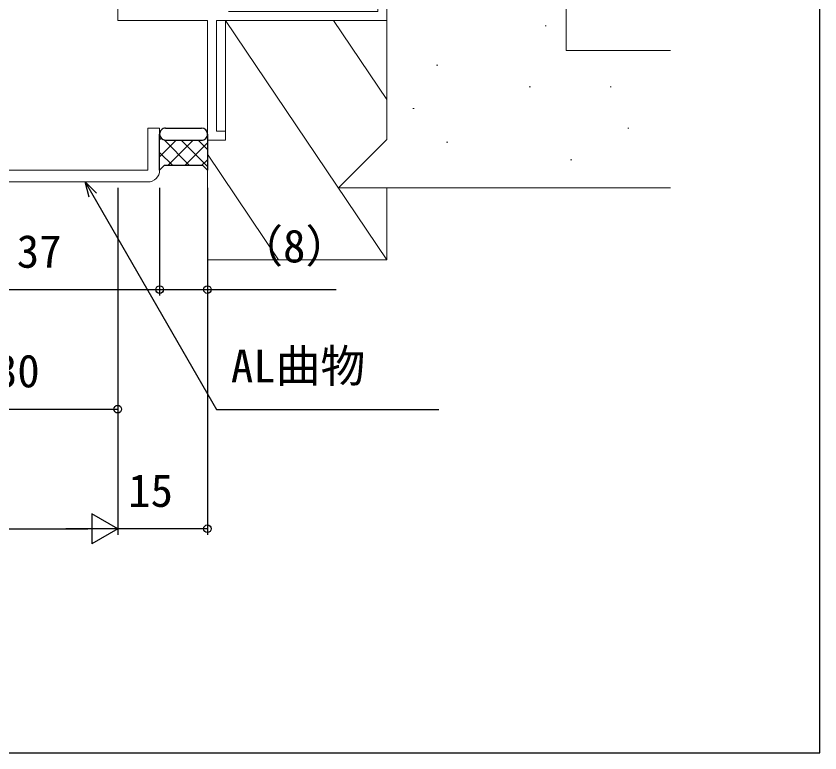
# Model space of a CAD drawing. Units: millimetres, scale not verified. Extents: x -437 to 438, y -281 to 278.
# Drawn here: x 303.8 to 438.2, y -281 to -157.8 of the extents above; entities that cross this region are included whole.
import ezdxf
from ezdxf.enums import TextEntityAlignment as Align

# ---------------------------------------------------------------- set-up
doc = ezdxf.new("R2010")
doc.units = ezdxf.units.MM
doc.header["$LTSCALE"] = 2
doc.layers.add('0-3_YKK_11', color=7, linetype='Continuous', lineweight=18)
doc.layers.add('0-9_YSS_K', color=3, linetype='Continuous', lineweight=18)
for name, color, linetype in [('0-5_YKK_13', 4, 'Continuous'), ('0-7_YKK_D', 6, 'Continuous'), ('0-8_YKK_ZWAK', 7, 'Continuous')]:
    doc.layers.add(name, color=color, linetype=linetype)
doc.styles.add('ＭＳ ゴシック', font='')
doc.styles.get('ＭＳ ゴシック').set_extended_font_data('MS Gothic')

msp = doc.modelspace()

# ---------------------------------------------------------------- linework, layer by layer
at = {"layer": '0-3_YKK_11', "color": 4}
msp.add_lwpolyline([(339.279, -100), (364.279, -100), (364.279, -104.5), (365.779, -104.5), (365.779, -98.5), (335.779, -98.5), (335.779, -137), (320.779, -137), (320.779, -158.5), (335.779, -158.5), (335.779, -178.5), (338.779, -178.5), (338.779, -177), (337.279, -177), (337.279, -158.5), (365.779, -158.5), (365.779, -152.5), (364.279, -152.5), (364.279, -157), (339.279, -157)], dxfattribs=at)
at = {"layer": '0-5_YKK_13'}
for p, q in [((328.782, -176.5), (334.781, -176.5)), ((327.782, -177.731), (327.819, -177.768)), ((328.056, -178.187), (327.782, -178.461)), ((330.571, -178.5), (327.782, -181.289)), ((328.514, -178.464), (332.801, -182.75)), ((328.782, -178.5), (334.781, -178.5)), ((333.4, -178.5), (329.15, -182.75)), ((331.379, -178.5), (335.781, -182.902)), ((334.208, -178.5), (335.781, -180.074)), ((335.781, -178.947), (331.978, -182.75)), ((327.782, -180.56), (329.973, -182.75)), ((335.781, -181.775), (334.806, -182.75)), ((327.782, -183.388), (327.838, -183.444))]:
    msp.add_line(p, q, dxfattribs=at)
for points in [[(335.781, -183.5), (335.031, -182.75), (328.532, -182.75), (327.782, -183.5), (327.782, -177.5)], [(335.781, -177.5), (335.781, -183.5), (335.031, -182.75), (328.532, -182.75), (327.782, -183.5)]]:
    msp.add_lwpolyline(points, dxfattribs=at)
for centre, start, end in [((328.782, -177.5), 89.99999, 180), ((334.781, -177.5), 0, 89.99999), ((328.782, -177.5), 180, 269.99999), ((334.781, -177.5), 269.99999, 0), ((334.781, -177.5), 269.99999, 0)]:
    msp.add_arc(centre, 1, start, end, dxfattribs=at)
at = {"layer": '0-7_YKK_D'}
for p, q in [((320.781, -186.5), (320.781, -244.5)), ((320.781, -186.5), (320.781, -224.5)), ((320.781, -186.5), (320.781, -244.5)), ((327.785, -186.5), (327.785, -204.5)), ((327.785, -186.5), (327.785, -204.5)), ((335.781, -186.5), (335.781, -204.5)), ((335.781, -186.5), (335.781, -244.5)), ((290.785, -203.5), (327.785, -203.5)), ((290.785, -223.5), (320.781, -223.5)), ((320.781, -243.5), (316.451, -241)), ((316.451, -241), (316.451, -246)), ((7.786, -243.5), (315.781, -243.5)), ((320.781, -243.5), (312.121, -243.5)), ((320.781, -243.5), (316.451, -246)), ((335.781, -243.5), (320.781, -243.5))]:
    msp.add_line(p, q, dxfattribs=at)
for points in [[(316.018, -188.05), (315.336, -185.5), (317.202, -187.368)], [(315.336, -185.5), (316.61, -187.709), (337.275, -223.535), (374.49, -223.535)], [(327.785, -203.5), (335.781, -203.5), (357.282, -203.5)]]:
    msp.add_lwpolyline(points, dxfattribs=at)
for centre in [(327.785, -203.5), (327.785, -203.5), (335.781, -203.5), (320.781, -223.5), (335.781, -243.5)]:
    msp.add_circle(centre, 0.637, dxfattribs=at)
at = {"layer": '0-8_YKK_ZWAK'}
msp.add_lwpolyline([(-436.8, -281), (438.2, -281), (438.2, 244)], dxfattribs=at)
at = {"layer": '0-9_YSS_K'}
for p, q in [((395.779, -163.5), (395.779, -43.5)), ((338.779, -158.5), (365.779, -198.5)), ((365.779, -158.5), (338.779, -158.5)), ((356.876, -158.5), (365.779, -171.689)), ((365.779, -178.4), (365.779, -158.5)), ((392.229, -159.382), (392.429, -159.382)), ((395.779, -163.5), (413.2, -163.5)), ((374.104, -165.973), (374.304, -165.973)), ((389.593, -169.598), (389.793, -169.598)), ((403.104, -169.598), (403.304, -169.598)), ((370.149, -173.223), (370.349, -173.223)), ((406.07, -176.519), (406.27, -176.519)), ((335.779, -178.5), (335.779, -198.5)), ((357.679, -186.5), (365.779, -178.4)), ((375.752, -178.826), (375.952, -178.826)), ((335.779, -180.866), (347.681, -198.5)), ((396.513, -181.791), (396.713, -181.791)), ((357.679, -186.5), (365.779, -186.5)), ((365.779, -186.5), (413.2, -186.5)), ((365.779, -198.5), (365.779, -186.5)), ((335.779, -198.5), (365.779, -198.5))]:
    msp.add_line(p, q, dxfattribs=at)
at = {"layer": '0-9_YSS_K', "color": 211}
msp.add_line((292.782, -185.5), (325.782, -185.5), dxfattribs=at)
msp.add_lwpolyline([(327.782, -183.5), (327.782, -176.5), (325.782, -176.5), (325.782, -183.5), (292.782, -183.5), (292.782, -130.5), (290.782, -130.5), (290.782, -183.5)], dxfattribs=at)
at = {"layer": '0-9_YSS_K'}
msp.add_lwpolyline([(335.779, -178.5), (338.779, -178.5), (338.779, -158.5)], dxfattribs=at)
at = {"layer": '0-9_YSS_K', "color": 211}
msp.add_arc((325.782, -183.5), 2, 270, 0, dxfattribs=at)

# ---------------------------------------------------------------- texts
at = {"layer": '0-7_YKK_D', "style": 'ＭＳ ゴシック'}
for s, p in [('（8）', (340.921, -200.605)), ('37', (303.894, -201.5)), ('AL曲物', (339.697, -220.67)), ('30', (300.243, -221.5)), ('15', (322.528, -241.5))]:
    msp.add_text(s, height=5.499, dxfattribs=at).set_placement(p, align=Align.BOTTOM_LEFT)

doc.saveas('drawing.dxf')
